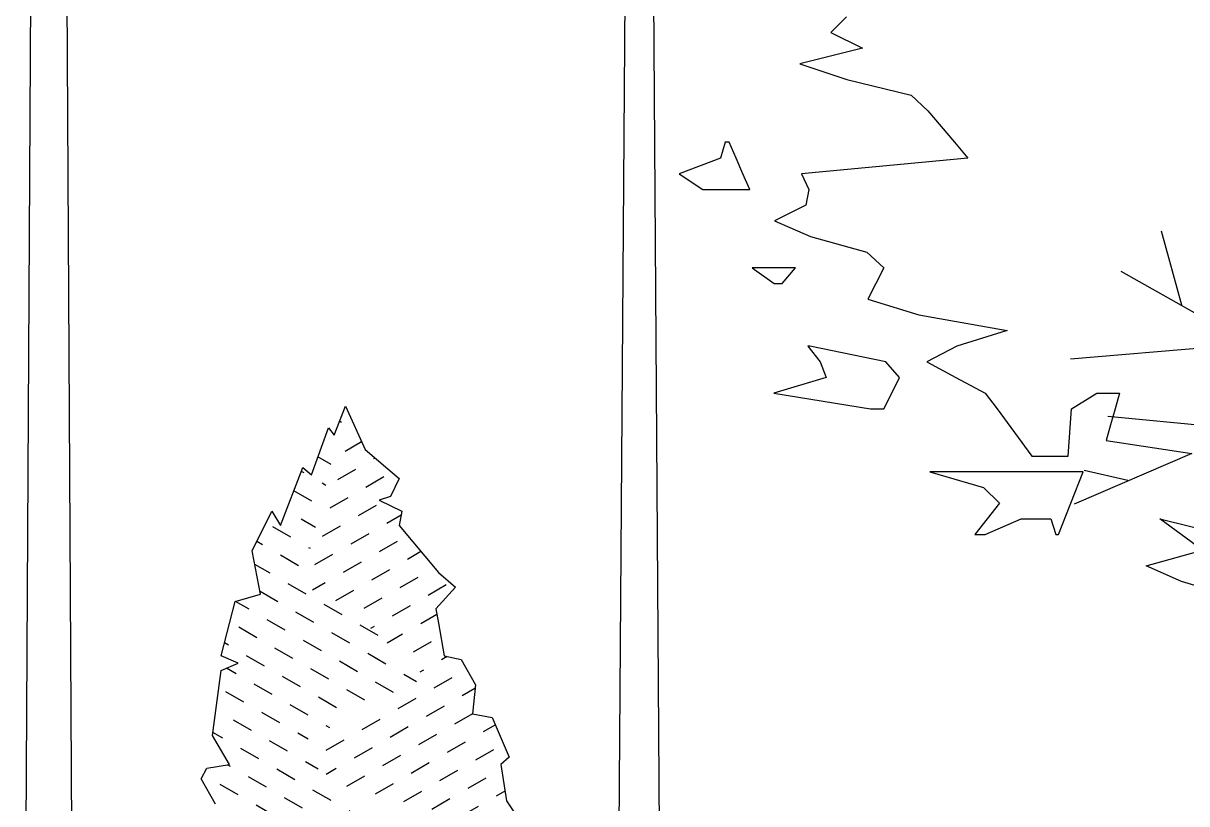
# Model space of a CAD drawing. Extents: x 941299 to 942979, y 2579300 to 2579597.
# Drawn here: x 942009.45 to 942023.66, y 2579510.42 to 2579519.96 of the extents above; entities that cross this region are included whole.
import ezdxf

# ---------------------------------------------------------------- set-up
doc = ezdxf.new("R2010")
doc.units = 0
doc.layers.get('0').update_dxf_attribs({"linetype": 'CONTINUOUS'})
for name, color, linetype in [('LH', 94, 'CONTINUOUS'), ('乔木', 3, 'CONTINUOUS'), ('尺寸标注', 2, 'CONTINUOUS'), ('灯杆', 4, 'CONTINUOUS')]:
    doc.layers.add(name, color=color, linetype=linetype)

# ---------------------------------------------------------------- blocks, each defined once
blk = doc.blocks.new('高路灯')
at = {"layer": '灯杆'}
for p, q in [((-0.152, 28.91), (-0.314, 0)), ((0.314, 0), (0.152, 28.91))]:
    blk.add_line(p, q, dxfattribs=at)
blk = doc.blocks.new('低路灯')
at = {"layer": '灯杆'}
for p, q in [((-0.152, 19.755), (-0.062, 19.96)), ((0.152, 19.755), (0.062, 19.96)), ((-0.152, 19.755), (-0.291, 0)), ((0.291, 0), (0.152, 19.755)), ((-5.565, 19.469), (-5.689, 19.366)), ((-4.467, 19.496), (-5.565, 19.469)), ((-3.978, 19.385), (-4.405, 19.489)), ((-5.689, 19.366), (-4.2, 19.156)), ((-5.637, 19.102), (-5.689, 19.366)), ((-3.377, 19.047), (-3.915, 19.359)), ((-5.533, 18.946), (-5.543, 19.083)), ((-5.461, 19.146), (-4.479, 18.989)), ((-4.2, 19.156), (-3.389, 18.899)), ((-3.389, 18.899), (-3.377, 19.047)), ((-3.377, 19.047), (-3.377, 19.047)), ((-5.533, 18.946), (-5.55, 18.96)), ((-4.324, 18.74), (-5.533, 18.946)), ((-4.317, 18.825), (-4.324, 18.74)), ((-3.389, 18.899), (-3.491, 18.755)), ((-2.569, 18.807), (-2.587, 18.659)), ((-3.491, 18.755), (-4.324, 18.74)), ((-0.163, 18.032), (-0.161, 18.588)), ((0.161, 18.582), (0.163, 18.026)), ((-0.17, 17.206), (-0.167, 17.762)), ((0.167, 17.756), (0.17, 17.199)), ((-0.291, 0), (0.291, 0))]:
    blk.add_line(p, q, dxfattribs=at)
blk.add_ellipse((0, 20.142), major_axis=(0.136, 0.136), ratio=1, dxfattribs=at)
for centre, major_axis, start_param, end_param in [((-4.461, 19.258), (-0.168, 0.168), -1.025083, -0.760848), ((-4.034, 19.154), (-0.168, 0.168), -1.311687, -1.025083), ((-5.404, 19.148), (0.168, 0.168), 2.550965, 3.265752), ((-5.477, 19.083), (-0.0463, 0.0463), -1.027707, 0.784181), ((-4.56, 3.569), (10.976, 10.976), 0.49773, 0.709139), ((-4.51, 18.796), (0.138, 0.138), 5.64658, 6.908794), ((-4.56, 3.569), (10.871, 10.871), 0.494916, 0.709139), ((-3.055, 14.77), (-2.875, 2.875), 4.705044, 5.3778), ((-3.055, 14.77), (2.77, 2.77), 6.236899, 6.948597)]:
    blk.add_ellipse(centre, major_axis=major_axis, ratio=1, start_param=start_param, end_param=end_param, dxfattribs=at)
at = {"layer": '灯杆', "extrusion": (0, 0, -1)}
for centre, major_axis, start_param, end_param in [((-0.008, 18.174), (0.312, 0.312), -1.139078, -0.393376), ((-0.008, 17.619), (0.312, 0.312), -1.145315, -0.387039), ((-0.007, 17.351), (-0.312, 0.312), 0.414294, 1.192289), ((-0.007, 16.796), (0.312, 0.312), -1.162784, -0.372127)]:
    blk.add_ellipse(centre, major_axis=major_axis, ratio=1, start_param=start_param, end_param=end_param, dxfattribs=at)
blk = doc.blocks.new('A$C3E764F27')
at = {"color": 0}
for p, q in [((3.3468, 3.6733), (3.3886, 3.6316)), ((3.3886, 3.6316), (3.3045, 3.5899)), ((3.3045, 3.5899), (3.4711, 3.5481)), ((3.4711, 3.5481), (3.3467, 3.5064)), ((3.3467, 3.5064), (3.1753, 3.4647)), ((3.1753, 3.4647), (3.1305, 3.4229)), ((3.1305, 3.4229), (3.095, 3.3812)), ((3.095, 3.3812), (3.0596, 3.3395)), ((3.0596, 3.3395), (3.0241, 3.2977)), ((3.0241, 3.2977), (3.4665, 3.256)), ((3.4665, 3.256), (3.4469, 3.2143)), ((3.4469, 3.2143), (3.4552, 3.1725)), ((3.4552, 3.1725), (3.5385, 3.1308)), ((3.5385, 3.1308), (3.443, 3.0891)), ((2.4555, 2.9059), (2.5093, 3.1031)), ((3.443, 3.0891), (3.2927, 3.0473)), ((3.2927, 3.0473), (3.2482, 3.0056)), ((3.2482, 3.0056), (3.2691, 2.9639)), ((2.2044, 2.7623), (2.6168, 2.9955)), ((3.2691, 2.9639), (3.29, 2.9221)), ((3.29, 2.9221), (3.1544, 2.8804)), ((3.1544, 2.8804), (2.9196, 2.8387)), ((2.9196, 2.8387), (3.0542, 2.7969)), ((2.3299, 2.7981), (2.7513, 2.7623)), ((3.0542, 2.7969), (3.1336, 2.7552)), ((3.1336, 2.7552), (3.056, 2.7135)), ((3.056, 2.7135), (2.9784, 2.6717)), ((2.6208, 2.6717), (2.6328, 2.63)), ((2.6818, 2.6717), (2.6208, 2.6717)), ((2.7493, 2.63), (2.6818, 2.6717)), ((2.9784, 2.6717), (2.9463, 2.63)), ((2.6328, 2.63), (2.6448, 2.5883)), ((2.7576, 2.5048), (2.7493, 2.63)), ((2.9463, 2.63), (2.8539, 2.5048)), ((2.3748, 2.583), (2.6526, 2.6098)), ((2.6448, 2.5883), (2.6567, 2.5465)), ((2.6567, 2.5465), (2.4285, 2.5113)), ((2.4285, 2.5113), (2.7422, 2.3768)), ((2.8539, 2.5048), (2.7576, 2.5048)), ((2.5989, 2.4394), (2.7154, 2.4664))]:
    blk.add_line(p, q, dxfattribs=at)
for points in [[(3.6593, 3.3395), (3.6702, 3.3395), (3.6826, 3.2977), (3.7918, 3.256), (3.7291, 3.2143), (3.6044, 3.2143), (3.6227, 3.256), (3.641, 3.2977)], [(3.283, 2.63), (3.2478, 2.63), (3.2269, 2.6717), (3.206, 2.7135), (3.243, 2.7552), (3.4448, 2.7969), (3.4496, 2.7969), (3.417, 2.7552), (3.4015, 2.7135), (3.5407, 2.6717)], [(2.7182, 2.4631), (3.1254, 2.4631), (2.9825, 2.4213), (2.9404, 2.3796), (2.9733, 2.3379), (3.0061, 2.2961), (2.9787, 2.2961), (2.8827, 2.3379), (2.8041, 2.3379), (2.7902, 2.2961), (2.7835, 2.2961)], [(2.1149, 2.3379), (2.1149, 2.2961), (2.1149, 2.2544), (2.1097, 2.2127), (2.104, 2.1709), (2.0984, 2.1292), (2.1119, 2.1292), (2.2176, 2.1292), (2.3042, 2.0875), (2.3544, 2.0875), (2.3169, 2.1292), (2.4564, 2.1709), (2.5503, 2.2127), (2.4002, 2.2544), (2.457, 2.2961), (2.5139, 2.3379), (2.3456, 2.2961), (2.2761, 2.2961), (2.2761, 2.3379), (2.2528, 2.3379), (2.2279, 2.2961), (2.2066, 2.2961), (2.1352, 2.3379)]]:
    blk.add_lwpolyline(points, close=True, dxfattribs=at)
blk.add_lwpolyline([(3.4829, 3.0056), (3.5978, 3.0056), (3.5399, 2.9639), (3.5186, 2.9639), (3.4829, 3.0056)], dxfattribs=at)
blk = doc.blocks.new('A$C7F962729')
at = {"color": 0, "xscale": 0.6433862224851765, "yscale": 0.6433862224851765, "zscale": 0.6433862224851765}
blk.add_blockref('A$C3E764F27', (0, 0), dxfattribs=at)

msp = doc.modelspace()

# ---------------------------------------------------------------- hatches: boundary and pattern name
at = {"layer": 'LH'}
h = msp.add_hatch(dxfattribs=at)
h.set_pattern_fill('DASH', color=256, scale=0.08, angle=30, style=0)
h.set_pattern_definition([(150, (942698.19754, 2579213.52809), (-0.09297045, 0.34697045), [0.254, -0.254])])
h.paths.add_polyline_path([(942012.04179, 2579512.88884), (942012.35235, 2579512.97734), (942012.24885, 2579513.50822), (942012.49035, 2579513.99482), (942012.59391, 2579513.81788), (942012.86997, 2579514.5257), (942012.97347, 2579514.4372), (942013.18053, 2579515.0123), (942013.24953, 2579514.9238), (942013.38753, 2579515.27774), (942012.85562, 2579513.11019), (942013.6393, 2579512.60807), (942014.3627, 2579511.96536), (942012.77524, 2579511.1218), (942013.05656, 2579510.84061), (942014.28232, 2579510.01714), (942014.56364, 2579509.7962), (942012.61095, 2579509.04374), (942013.23741, 2579508.089), (942013.94072, 2579507.90824), (942013.35798, 2579507.44629), (942013.2977, 2579507.20527), (942013.69959, 2579506.98434), (942013.25751, 2579506.46213), (942014.08138, 2579506.30145), (942012.71496, 2579506.22111), (942013.45659, 2579505.23566), (942013.21503, 2579505.14716), (942012.73191, 2579505.36838), (942012.52485, 2579505.27988), (942012.49035, 2579505.4126), (942011.93829, 2579505.85498), (942012.04179, 2579506.12042), (942011.80023, 2579506.4743), (942011.42067, 2579506.65124), (942011.38617, 2579507.00518), (942011.69673, 2579507.18212), (942011.24811, 2579507.44756), (942011.17911, 2579507.80144), (942011.38617, 2579508.2881), (942011.14461, 2579509.17286), (942011.62773, 2579509.96912), (942011.80023, 2579509.96912), (942011.52417, 2579510.23456), (942011.80023, 2579510.4115), (942011.62773, 2579510.72116), (942011.69673, 2579510.85388), (942011.97279, 2579510.89816), (942011.76573, 2579511.25204), (942011.86923, 2579512.04836), (942012.07629, 2579512.1368), (942011.86923, 2579512.2253)])
h = msp.add_hatch(dxfattribs=at)
h.set_pattern_fill('DASH', color=256, scale=0.08, angle=330, style=0)
h.set_pattern_definition([(210, (942698.19754, 2579213.52809), (-0.34697045, 0.09297045), [0.254, -0.254])])
h.paths.add_polyline_path([(942013.38753, 2579515.27774), (942013.62909, 2579514.74686), (942014.04321, 2579514.39298), (942013.93965, 2579514.17176), (942013.80165, 2579514.12754), (942014.07771, 2579513.99482), (942014.04321, 2579513.81788), (942014.52627, 2579513.24278), (942014.73333, 2579513.06584), (942014.49177, 2579512.8004), (942014.52627, 2579512.62346), (942014.59533, 2579512.2253), (942014.80233, 2579512.18102), (942014.97489, 2579511.87136), (942014.94039, 2579511.51748), (942015.18195, 2579511.47326), (942015.38895, 2579510.9866), (942015.28545, 2579510.89816), (942015.35445, 2579510.45578), (942015.56151, 2579510.14606), (942015.28545, 2579510.23456), (942015.66501, 2579509.70368), (942015.45795, 2579509.52674), (942015.66501, 2579509.21708), (942015.69951, 2579508.59776), (942015.52701, 2579508.46504), (942015.42345, 2579508.02266), (942015.59601, 2579508.06688), (942015.45795, 2579507.6245), (942015.52701, 2579507.22634), (942015.38895, 2579507.27062), (942015.21645, 2579506.91668), (942015.35445, 2579506.96096), (942015.31995, 2579506.5628), (942015.04389, 2579506.4743), (942015.11289, 2579505.94348), (942014.80233, 2579505.9877), (942014.62983, 2579506.16464), (942014.31927, 2579505.94348), (942014.42277, 2579505.76648), (942014.11221, 2579505.67804), (942013.93965, 2579505.76648), (942013.97415, 2579505.4126), (942013.59459, 2579505.14716), (942013.45659, 2579505.23566), (942012.71496, 2579506.22111), (942014.08138, 2579506.30145), (942013.25751, 2579506.46213), (942013.69959, 2579506.98434), (942013.2977, 2579507.20527), (942013.35798, 2579507.44629), (942013.94072, 2579507.90824), (942013.23741, 2579508.089), (942012.61095, 2579509.04374), (942014.56364, 2579509.7962), (942014.28232, 2579510.01714), (942013.05656, 2579510.84061), (942012.77524, 2579511.1218), (942014.3627, 2579511.96536), (942013.6393, 2579512.60807), (942012.85562, 2579513.11019)])

# ---------------------------------------------------------------- linework, layer by layer
msp.add_lwpolyline([(942011.80023, 2579510.4115), (942011.62773, 2579510.72116), (942011.69673, 2579510.85388), (942011.97279, 2579510.89816), (942011.76573, 2579511.25204), (942011.86923, 2579512.04836), (942012.07629, 2579512.1368), (942011.86923, 2579512.2253), (942012.04179, 2579512.88884), (942012.35235, 2579512.97734), (942012.24885, 2579513.50822), (942012.49035, 2579513.99482), (942012.59391, 2579513.81788), (942012.86997, 2579514.5257), (942012.97347, 2579514.4372), (942013.18053, 2579515.0123), (942013.24953, 2579514.9238), (942013.38753, 2579515.27774), (942013.62909, 2579514.74686), (942014.04321, 2579514.39298), (942013.93965, 2579514.17176), (942013.80165, 2579514.12754), (942014.07771, 2579513.99482), (942014.04321, 2579513.81788), (942014.52627, 2579513.24278), (942014.73333, 2579513.06584), (942014.49177, 2579512.8004), (942014.52627, 2579512.62346), (942014.59533, 2579512.2253), (942014.80233, 2579512.18102), (942014.97489, 2579511.87136), (942014.94039, 2579511.51748), (942015.18195, 2579511.47326), (942015.38895, 2579510.9866), (942015.28545, 2579510.89816), (942015.35445, 2579510.45578), (942015.56151, 2579510.14606)], dxfattribs=at)

# ---------------------------------------------------------------- block references
at = {"layer": '乔木', "color": 72, "xscale": -7.138745764270425, "yscale": 7.138745764270425, "zscale": 7.138745764269561}
msp.add_blockref('A$C7F962729', (942034.88148, 2579503.16222), dxfattribs=at)
at = {"layer": '尺寸标注', "xscale": -1}
for name, p in [('高路灯', (942009.7675, 2579503.50674)), ('低路灯', (942016.97737, 2579503.50674))]:
    msp.add_blockref(name, p, dxfattribs=at)

doc.saveas('drawing.dxf')
